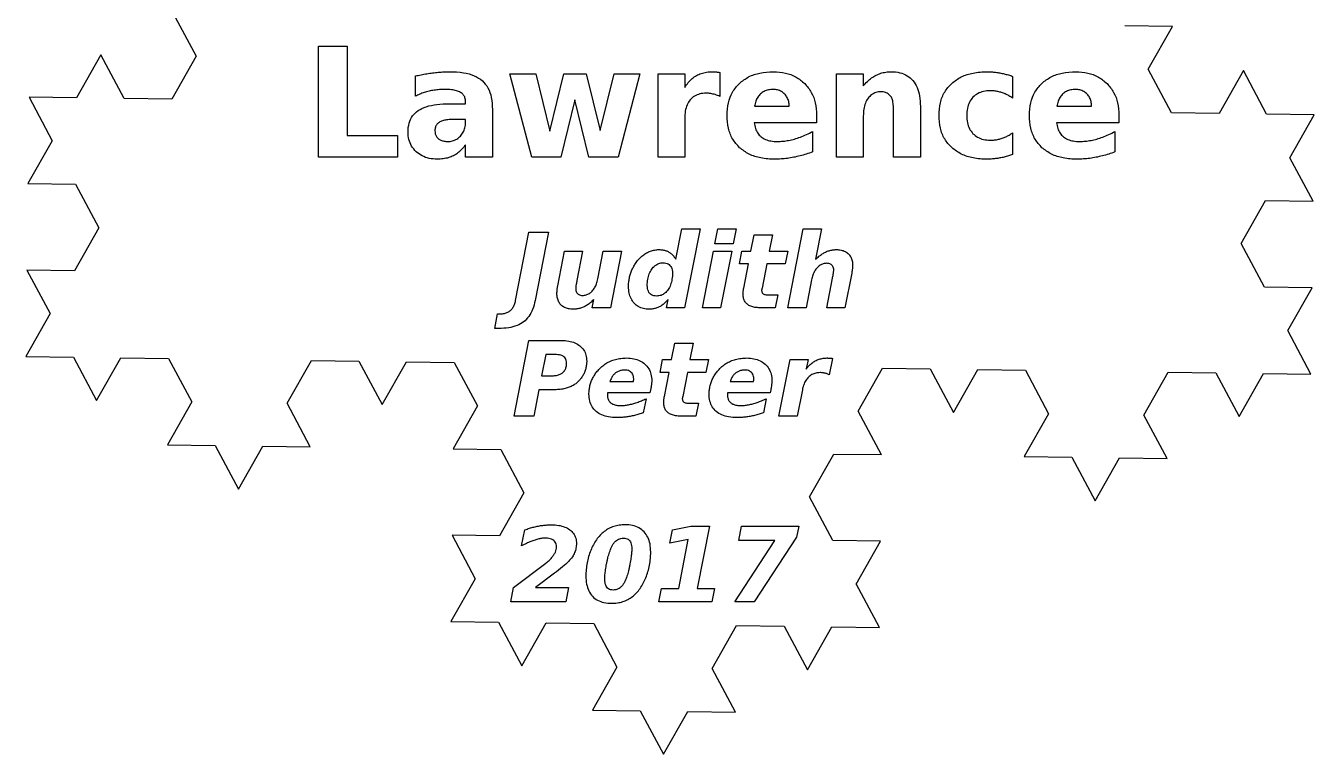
# Model space of a CAD drawing. Extents: x 18.9 to 84.9, y 17.1 to 96.4.
# Drawn here: x 18.9 to 84.6, y 17.1 to 54.2 of the extents above; entities that cross this region are included whole.
import ezdxf

# ---------------------------------------------------------------- set-up
doc = ezdxf.new("R2010")
doc.units = 0
doc.layers.get('0').update_dxf_attribs({"linetype": 'CONTINUOUS'})

msp = doc.modelspace()

# ---------------------------------------------------------------- linework, layer by layer
at = {"color": 7}
for points in [[(26.436049, 54.906875), (27.620897, 52.687319)], [(77.350933, 54.207978), (74.926147, 54.24079)], [(76.110753, 52.020805), (77.350648, 54.207476)], [(22.77199, 52.754109), (21.532152, 50.567538)], [(23.956527, 50.534005), (22.771896, 52.753944)], [(27.620588, 52.686774), (26.381151, 50.50091)], [(54.297733, 51.865604), (54.301522, 50.63775)], [(77.295287, 49.800701), (76.110904, 52.021071)], [(80.960187, 51.954945), (79.720166, 49.76805)], [(82.144722, 49.73484), (80.959911, 51.954458)], [(38.786879, 50.64533), (38.786879, 51.67989)], [(52.50525, 49.504658), (52.50525, 47.549221), (51.14857, 47.549221), (51.14857, 51.793579), (52.50525, 51.793579), (52.50525, 51.096291)], [(61.600302, 49.637294), (61.600302, 47.549221), (60.243622, 47.549221), (60.243622, 51.793579), (61.600302, 51.793579), (61.600302, 51.172084)], [(69.206039, 51.660944), (69.206039, 50.554379)], [(21.53181, 50.566934), (19.107644, 50.600837)], [(19.107929, 50.60134), (20.292398, 48.381115)], [(26.381245, 50.501075), (23.956653, 50.534226)], [(40.541467, 50.266367), (41.341072, 50.266367), (41.341072, 50.372478)], [(42.709118, 49.97078), (42.709118, 47.549221), (41.341072, 47.549221), (41.341072, 48.178297)], [(56.063687, 50.133732), (57.825854, 50.133732)], [(64.510719, 50.133732), (64.510719, 47.549221), (63.146461, 47.549221), (63.146461, 47.969869), (63.146461, 49.527397)], [(71.464646, 50.133732), (73.226811, 50.133732)], [(41.341072, 49.303808), (41.341072, 49.459182), (40.636206, 49.459182)], [(59.220428, 49.682768), (59.220428, 49.29623), (56.048529, 49.29623)], [(74.621385, 49.682768), (74.621385, 49.29623), (71.449486, 49.29623)], [(79.720008, 49.767772), (77.295655, 49.801351)], [(84.569442, 49.701911), (82.144664, 49.734737)], [(83.329262, 47.514738), (84.569166, 49.701424)], [(59.01958, 48.852847), (59.01958, 47.806914)], [(69.206039, 48.784632), (69.206039, 47.674279)], [(74.420537, 48.852847), (74.420537, 47.806914)], [(20.292466, 48.381236), (19.052654, 46.194709)], [(84.513797, 45.294633), (83.329413, 47.515004)], [(19.052285, 46.194059), (21.477154, 46.161397)], [(21.477004, 46.161131), (22.661908, 43.941675)], [(80.849738, 43.141863), (82.089667, 45.328595)], [(82.089917, 45.329036), (84.514166, 45.295283)], [(22.66154, 43.941026), (21.422164, 41.75527), (18.997663, 41.788581)], [(43.892896, 40.239154), (44.569856, 43.722144)], [(44.569856, 43.722144), (45.564629, 43.722144), (44.887666, 40.239154)], [(52.052604, 42.334632), (52.352329, 43.884927), (53.285088, 43.884927), (52.502189, 39.864501), (51.569429, 39.864501), (51.654697, 40.28308)], [(55.509697, 40.869605), (55.747409, 42.096923), (55.292657, 42.096923), (55.419263, 42.758381), (55.879182, 42.758381), (56.03938, 43.580034), (56.969618, 43.580034)], [(56.969618, 43.580034), (56.812003, 42.758381), (57.757682, 42.758381), (57.625909, 42.096923), (56.68023, 42.096923), (56.442517, 40.87219)], [(58.966923, 41.288187), (58.687869, 39.864501), (57.760277, 39.864501), (58.540592, 43.884927), (59.470766, 43.884927), (59.168459, 42.334632)], [(46.040051, 40.991047), (46.378532, 42.758381), (47.306124, 42.758381), (47.014151, 41.252013)], [(48.078684, 41.334695), (48.357737, 42.758381), (49.285329, 42.758381), (48.72464, 39.864501), (47.791881, 39.864501), (47.877145, 40.288247)], [(82.034274, 40.92176), (80.849922, 43.142188)], [(18.997479, 41.788257), (20.182417, 39.568859)], [(61.010713, 41.626666), (60.667067, 39.864501), (59.739474, 39.864501), (60.031445, 41.373451)], [(84.45899, 40.888831), (82.034675, 40.922468)], [(83.219646, 38.703132), (84.459174, 40.889156)], [(56.768016, 40.525959), (57.246023, 40.525959), (57.114247, 39.864501), (56.336517, 39.864501)], [(20.182016, 39.568153), (18.942673, 37.382454), (21.367173, 37.349142)], [(43.029899, 38.805133), (42.828361, 38.805133), (42.975638, 39.557026), (43.130668, 39.557026)], [(45.727408, 35.679518), (45.071117, 35.679518), (44.812736, 34.341096), (43.817966, 34.341096), (44.569856, 38.198743)], [(44.569856, 38.198743), (46.22092, 38.198743)], [(81.979466, 36.515958), (84.404185, 36.483028), (83.219428, 38.702747)], [(45.427686, 37.477856), (45.215813, 36.400401), (45.766167, 36.400401)], [(45.972873, 37.477856), (45.427686, 37.477856)], [(51.468599, 35.346203), (51.706312, 36.573518), (51.251559, 36.573518), (51.378165, 37.234977), (51.838087, 37.234977), (51.998282, 38.056632), (52.92852, 38.056632)], [(52.92852, 38.056632), (52.770908, 37.234977), (53.716587, 37.234977), (53.584811, 36.573518), (52.639132, 36.573518), (52.40142, 35.348788)], [(21.36739, 37.349524), (22.551927, 35.12942), (23.791672, 37.315826)], [(23.791271, 37.315119), (26.216173, 37.282514)], [(26.215988, 37.282189), (27.400926, 35.062792)], [(33.434497, 32.776123), (32.249928, 34.996169), (33.489672, 37.182574)], [(33.489304, 37.181925), (35.914172, 37.149263)], [(35.914022, 37.148997), (37.098926, 34.929541)], [(37.098558, 34.928892), (38.338671, 37.115947)], [(38.338739, 37.116068), (40.763179, 37.082648)], [(40.763457, 37.083138), (41.947935, 34.862931)], [(58.496655, 35.674348), (58.233106, 34.341096), (57.305514, 34.341096), (57.868786, 37.234977), (58.798963, 37.234977), (58.698193, 36.738883)], [(60.026277, 37.284075), (59.863498, 36.446912)], [(61.344058, 34.596644), (62.583679, 36.782833)], [(62.583401, 36.782343), (65.008177, 36.749517)], [(48.696224, 36.103264), (49.892529, 36.103264)], [(54.814713, 36.103264), (56.011019, 36.103264)], [(65.008118, 36.749413), (66.192935, 34.529798)], [(66.192657, 34.529308), (67.432679, 36.716204)], [(67.432837, 36.716483), (69.857176, 36.682893)], [(69.857553, 36.683557), (71.041934, 34.463171)], [(75.890691, 34.396118), (77.130687, 36.582966)], [(77.130871, 36.583291), (79.555185, 36.549654)], [(79.555587, 36.550362), (80.739938, 34.329934)], [(80.740123, 34.330259), (81.979684, 36.516343)], [(50.765861, 35.679518), (50.734854, 35.532237), (48.569613, 35.532237)], [(50.765734, 35.679518), (50.765861, 35.679518)], [(56.88435, 35.679518), (56.853344, 35.532237), (54.688102, 35.532237)], [(56.884223, 35.679518), (56.88435, 35.679518)], [(27.400525, 35.062085), (26.161182, 32.876387), (28.585683, 32.843075)], [(41.947994, 34.863034), (40.708188, 32.676521)], [(50.538361, 35.229932), (50.396251, 34.511628)], [(52.726918, 35.002555), (53.204925, 35.002555), (53.073149, 34.341096), (52.29542, 34.341096)], [(56.656851, 35.229932), (56.514741, 34.511628)], [(62.528595, 32.37654), (61.343932, 34.596423)], [(71.042092, 34.463449), (69.802189, 32.276765)], [(77.076063, 32.177489), (75.890934, 34.396546)], [(28.5859, 32.843457), (29.770437, 30.623353), (31.010181, 32.809759)], [(31.00978, 32.809052), (33.434681, 32.776447)], [(40.707813, 32.675858), (43.132689, 32.643209)], [(43.132531, 32.64293), (44.317444, 30.423486)], [(58.864536, 30.223774), (60.104188, 32.410017)], [(60.103879, 32.409472), (62.528689, 32.376705)], [(69.801912, 32.276275), (72.226686, 32.24345)], [(72.226628, 32.243346), (73.411444, 30.023731)], [(73.411166, 30.023241), (74.651188, 32.210137)], [(74.651346, 32.210416), (77.075687, 32.176825)], [(44.317069, 30.422824), (43.0777, 28.237081), (40.653198, 28.270393)], [(60.049073, 28.003669), (58.864442, 30.223608)], [(40.653006, 28.270055), (41.837956, 26.050675)], [(44.199548, 27.727595), (44.364913, 28.546666)], [(62.473792, 27.970739), (60.049198, 28.003891)], [(61.233611, 25.783564), (62.473698, 27.970574)], [(44.910097, 25.606277), (46.586997, 25.606277), (46.444887, 24.875056), (43.644026, 24.875056), (43.788719, 25.611444), (45.429445, 26.849096)], [(45.873863, 26.329748), (44.910097, 25.606277)], [(41.837545, 26.04995), (40.598202, 23.864252), (43.022699, 23.830942)], [(62.418983, 23.564938), (61.233954, 25.784168)], [(43.022916, 23.831324), (44.207455, 21.611219), (45.447199, 23.797625)], [(45.446798, 23.796918), (47.871707, 23.764326)], [(47.871516, 23.763988), (49.056464, 21.544609)], [(55.090025, 19.257921), (53.905455, 21.477968), (55.145199, 23.664373)], [(55.144831, 23.663724), (57.5697, 23.631062)], [(57.569549, 23.630796), (58.754455, 21.411339)], [(58.754087, 21.41069), (59.994199, 23.597745)], [(59.994268, 23.597866), (62.418705, 23.564448)], [(49.056053, 21.543884), (47.816717, 19.358199), (50.241218, 19.324887)], [(50.241427, 19.325256), (51.425964, 17.105152), (52.665708, 19.291558)], [(52.665307, 19.290851), (55.090209, 19.258246)]]:
    msp.add_lwpolyline(points, dxfattribs=at)
for points in [[(33.852813, 53.207102), (35.31181, 53.207102), (35.31181, 48.651996), (37.873583, 48.651996), (37.873583, 47.549221), (33.852813, 47.549221)], [(43.599677, 51.793579), (44.918458, 51.793579), (45.630904, 48.868005), (46.347139, 51.793579), (47.480233, 51.793579), (48.192677, 48.898321), (48.908914, 51.793579), (50.227696, 51.793579), (49.109762, 47.549221), (47.628027, 47.549221), (46.911792, 50.467218), (46.199346, 47.549221), (44.71761, 47.549221)], [(69.206039, 51.660944)], [(42.709118, 49.97078)], [(64.510719, 50.133732)], [(59.220428, 49.682768)], [(74.621385, 49.682768)], [(54.189424, 43.884927), (55.119601, 43.884927), (54.972323, 43.130451), (54.039564, 43.130451)], [(53.972383, 42.758381), (54.90256, 42.758381), (54.336704, 39.864501), (53.409112, 39.864501)], [(52.052604, 42.334632)], [(61.010731, 41.626666)], [(46.040056, 40.991047)], [(51.078503, 40.461364)], [(51.325727, 25.562354), (52.204226, 25.562354), (52.6874, 28.055742), (51.749473, 27.869706), (51.881249, 28.546666), (52.814008, 28.732702), (53.759687, 28.732702), (53.147322, 25.562354), (54.020654, 25.562354), (53.888878, 24.875056), (51.188784, 24.875056)], [(55.402999, 28.732702), (58.312381, 28.732702), (58.19611, 28.166846), (56.048952, 24.875056), (55.054183, 24.875056), (57.095401, 28.001481), (55.266056, 28.001481)], [(50.775373, 27.414953)], [(48.863345, 25.477086)]]:
    msp.add_lwpolyline(points, close=True, dxfattribs=at)
for points, knots in [([(38.786879, 51.67989), (38.883696, 51.7023), (39.076837, 51.747006), (39.368991, 51.799719), (39.661847, 51.840342), (39.954781, 51.87292), (40.24811, 51.891521), (40.675983, 51.901572), (41.194996, 51.868577), (41.775149, 51.737281), (42.065089, 51.533998), (42.197523, 51.441146)], [0, 0, 0, 0, 0.298095, 0.594678, 0.890215, 1.184975, 1.47865, 1.771781, 2.467956, 3.040409, 3.52174, 3.52174, 3.52174, 3.52174]), ([(52.50525, 51.096291), (52.563534, 51.18255), (52.674914, 51.34739), (52.877282, 51.552979), (53.099739, 51.710479), (53.348031, 51.819681), (53.624095, 51.883118), (53.833761, 51.897476), (53.966377, 51.895293), (54.01568, 51.892859), (54.069608, 51.88771), (54.133061, 51.8843), (54.210095, 51.876141), (54.266726, 51.869332), (54.297733, 51.865604)], [0, 0, 0, 0, 0.311805, 0.595854, 0.860087, 1.124941, 1.404065, 1.705893, 1.75264, 1.80197, 1.853931, 1.915131, 1.992558, 2.086255, 2.086255, 2.086255, 2.086255]), ([(55.290609, 51.30093), (55.4421, 51.421144), (55.753843, 51.668524), (56.35976, 51.857598), (56.999285, 51.916213), (57.626395, 51.857369), (58.188597, 51.660043), (58.475958, 51.414581), (58.617882, 51.29335)], [0, 0, 0, 0, 0.575897, 1.185102, 1.868751, 2.494679, 3.064333, 3.620228, 3.620228, 3.620228, 3.620228]), ([(61.600302, 51.172084), (61.667973, 51.249221), (61.798003, 51.39744), (62.017462, 51.581466), (62.246923, 51.722741), (62.488724, 51.82401), (62.746233, 51.883718), (63.074594, 51.905425), (63.451267, 51.869089), (63.84283, 51.71788), (64.149191, 51.452919), (64.364792, 51.091148), (64.491447, 50.63956), (64.50398, 50.310625), (64.510719, 50.133732)], [0, 0, 0, 0, 0.307498, 0.590861, 0.855457, 1.113117, 1.373869, 1.644498, 2.097818, 2.498468, 2.883385, 3.289603, 3.744912, 4.27464, 4.27464, 4.27464, 4.27464]), ([(66.106143, 51.304719), (66.26315, 51.424322), (66.588504, 51.672164), (67.217082, 51.858293), (67.738454, 51.902664), (68.12304, 51.89147), (68.342051, 51.87146), (68.559196, 51.836542), (68.776107, 51.792694), (68.992672, 51.734804), (69.134594, 51.685675), (69.206039, 51.660944)], [0, 0, 0, 0, 0.587892, 1.218243, 1.931196, 2.152359, 2.371825, 2.590442, 2.811838, 3.035524, 3.262284, 3.262284, 3.262284, 3.262284]), ([(70.691566, 51.30093), (70.843056, 51.421144), (71.154799, 51.668524), (71.760717, 51.857598), (72.400242, 51.916213), (73.027351, 51.857369), (73.589554, 51.660043), (73.876914, 51.414581), (74.018839, 51.29335)], [0, 0, 0, 0, 0.575897, 1.185102, 1.868751, 2.494679, 3.064333, 3.620228, 3.620228, 3.620228, 3.620228]), ([(42.197523, 51.441146), (42.301246, 51.325459), (42.521563, 51.07973), (42.682606, 50.555672), (42.699778, 50.176853), (42.709118, 49.97078)], [0, 0, 0, 0, 0.461663, 0.980605, 1.599663, 1.599663, 1.599663, 1.599663]), ([(55.301978, 48.022923), (55.173693, 48.164135), (54.91252, 48.451628), (54.705476, 49.03355), (54.644273, 49.66434), (54.705099, 50.29357), (54.908881, 50.869916), (55.164682, 51.158745), (55.290609, 51.30093)], [0, 0, 0, 0, 0.567506, 1.155377, 1.811853, 2.458565, 3.041538, 3.60679, 3.60679, 3.60679, 3.60679]), ([(58.617882, 51.29335), (58.7388, 51.150421), (58.983874, 50.860735), (59.186367, 50.29469), (59.20872, 49.893117), (59.220428, 49.682768)], [0, 0, 0, 0, 0.55825, 1.131452, 1.761986, 1.761986, 1.761986, 1.761986]), ([(66.106143, 48.026712), (65.975699, 48.168184), (65.711249, 48.45499), (65.499174, 49.035764), (65.43654, 49.667473), (65.499081, 50.298776), (65.711095, 50.87854), (65.975686, 51.163982), (66.106143, 51.304719)], [0, 0, 0, 0, 0.572447, 1.160521, 1.813367, 2.465796, 3.052696, 3.623506, 3.623506, 3.623506, 3.623506]), ([(70.702935, 48.022923), (70.57465, 48.164135), (70.313477, 48.451628), (70.106432, 49.03355), (70.04523, 49.66434), (70.106056, 50.29357), (70.309837, 50.869916), (70.565639, 51.158745), (70.691566, 51.30093)], [0, 0, 0, 0, 0.567506, 1.155377, 1.811853, 2.458565, 3.041538, 3.60679, 3.60679, 3.60679, 3.60679]), ([(74.018839, 51.29335), (74.139756, 51.150421), (74.384831, 50.860735), (74.587324, 50.29469), (74.609676, 49.893117), (74.621385, 49.682768)], [0, 0, 0, 0, 0.55825, 1.131452, 1.761986, 1.761986, 1.761986, 1.761986]), ([(41.341072, 50.372478), (41.336555, 50.438731), (41.327966, 50.564737), (41.23616, 50.734218), (41.082201, 50.857128), (40.871883, 50.939203), (40.603393, 50.985784), (40.309649, 50.997704), (40.015145, 50.9879), (39.743986, 50.959234), (39.485884, 50.91103), (39.240602, 50.842815), (39.006539, 50.756655), (38.859779, 50.682276), (38.786879, 50.64533)], [0, 0, 0, 0, 0.197401, 0.37544, 0.55928, 0.77707, 1.045871, 1.373473, 1.657438, 1.92932, 2.190696, 2.44415, 2.692383, 2.937393, 2.937393, 2.937393, 2.937393]), ([(54.301522, 50.63775), (54.262189, 50.655196), (54.184622, 50.6896), (54.065435, 50.730136), (53.946651, 50.759483), (53.829164, 50.783876), (53.711237, 50.797596), (53.524355, 50.804819), (53.278048, 50.780327), (52.994893, 50.665696), (52.770794, 50.46998), (52.612518, 50.203502), (52.519459, 49.873456), (52.510212, 49.633459), (52.50525, 49.504658)], [0, 0, 0, 0, 0.129045, 0.254478, 0.377029, 0.495941, 0.614237, 0.732648, 1.056937, 1.348542, 1.634495, 1.933104, 2.266084, 2.651779, 2.651779, 2.651779, 2.651779]), ([(57.825854, 50.133732), (57.82159, 50.214678), (57.813442, 50.36936), (57.734856, 50.585135), (57.605698, 50.760477), (57.439556, 50.897274), (57.234687, 50.978994), (57.004649, 51.001637), (56.770032, 50.97971), (56.548698, 50.904996), (56.363547, 50.777059), (56.21615, 50.603441), (56.111565, 50.383956), (56.080224, 50.22016), (56.063687, 50.133732)], [0, 0, 0, 0, 0.242172, 0.462767, 0.677364, 0.888782, 1.100133, 1.328634, 1.576207, 1.802323, 2.021548, 2.242871, 2.478468, 2.741656, 2.741656, 2.741656, 2.741656]), ([(63.146461, 49.527397), (63.14599, 49.636878), (63.145157, 49.830624), (63.137796, 50.083474), (63.123377, 50.269174), (63.104069, 50.405138), (63.077834, 50.509007), (63.036791, 50.598245), (62.979733, 50.675415), (62.906809, 50.745143), (62.820711, 50.799539), (62.725705, 50.842439), (62.620316, 50.867651), (62.458911, 50.878191), (62.248653, 50.851428), (62.013112, 50.736188), (61.828252, 50.544159), (61.69305, 50.291743), (61.612816, 49.981522), (61.604663, 49.757244), (61.600302, 49.637294)], [0, 0, 0, 0, 0.328445, 0.58124, 0.758701, 0.886913, 0.992939, 1.078843, 1.179827, 1.279011, 1.379805, 1.483865, 1.590483, 1.702802, 1.96809, 2.216093, 2.474235, 2.754265, 3.066807, 3.426148, 3.426148, 3.426148, 3.426148]), ([(69.206039, 50.554379), (69.145136, 50.594041), (69.026126, 50.671541), (68.839272, 50.765146), (68.651974, 50.837371), (68.462527, 50.888858), (68.269351, 50.919184), (68.021141, 50.931682), (67.731076, 50.905695), (67.422231, 50.793768), (67.174484, 50.602771), (66.994236, 50.343441), (66.890377, 50.022986), (66.861422, 49.667195), (66.891425, 49.312593), (66.99113, 48.986923), (67.122591, 48.819933), (67.18618, 48.739158)], [0, 0, 0, 0, 0.217898, 0.425789, 0.625586, 0.819247, 1.013632, 1.21095, 1.56407, 1.87987, 2.183068, 2.487487, 2.813052, 3.181883, 3.551131, 3.877892, 4.184039, 4.184039, 4.184039, 4.184039]), ([(73.226811, 50.133732), (73.222547, 50.214678), (73.214398, 50.36936), (73.135813, 50.585135), (73.006657, 50.760478), (72.840513, 50.897274), (72.635644, 50.978994), (72.405606, 51.001637), (72.170989, 50.97971), (71.949655, 50.904996), (71.764503, 50.777059), (71.617107, 50.603441), (71.512523, 50.383956), (71.481183, 50.22016), (71.464646, 50.133732)], [0, 0, 0, 0, 0.242172, 0.462766, 0.677363, 0.888782, 1.100134, 1.328635, 1.576208, 1.802324, 2.021549, 2.242872, 2.478468, 2.741656, 2.741656, 2.741656, 2.741656]), ([(38.824773, 47.822072), (38.74276, 47.912193), (38.579339, 48.091768), (38.442278, 48.444096), (38.400547, 48.845632), (38.445353, 49.263876), (38.620075, 49.654358), (38.929216, 49.949389), (39.362091, 50.138803), (39.911273, 50.249825), (40.318231, 50.260507), (40.541467, 50.266367)], [0, 0, 0, 0, 0.362994, 0.723305, 1.110002, 1.567041, 1.969973, 2.366598, 2.818633, 3.369163, 4.038099, 4.038099, 4.038099, 4.038099]), ([(40.636206, 49.459182), (40.549335, 49.456707), (40.389437, 49.452151), (40.171514, 49.405541), (39.997269, 49.327534), (39.870621, 49.211099), (39.796386, 49.060124), (39.777464, 48.894919), (39.79407, 48.734047), (39.852507, 48.592252), (39.950711, 48.477109), (40.086796, 48.397018), (40.252084, 48.349869), (40.452967, 48.334727), (40.676526, 48.35931), (40.900049, 48.454279), (41.088553, 48.608295), (41.234081, 48.807975), (41.326204, 49.046444), (41.336013, 49.21624), (41.341072, 49.303808)], [0, 0, 0, 0, 0.260291, 0.479102, 0.664423, 0.826464, 0.984641, 1.158047, 1.318752, 1.465382, 1.61112, 1.764577, 1.932031, 2.122604, 2.366191, 2.599402, 2.840742, 3.087598, 3.333468, 3.595304, 3.595304, 3.595304, 3.595304]), ([(56.048529, 49.29623), (56.063616, 49.197654), (56.092121, 49.011409), (56.210583, 48.762234), (56.387171, 48.567955), (56.620547, 48.432847), (56.904222, 48.355106), (57.206058, 48.335293), (57.5098, 48.35093), (57.802751, 48.393137), (58.101161, 48.463001), (58.404027, 48.564682), (58.713447, 48.693227), (58.915903, 48.798789), (59.01958, 48.852847)], [0, 0, 0, 0, 0.297948, 0.562925, 0.814472, 1.074077, 1.360724, 1.689386, 1.977311, 2.272073, 2.576129, 2.89543, 3.229499, 3.580128, 3.580128, 3.580128, 3.580128]), ([(71.449486, 49.29623), (71.464573, 49.197654), (71.493078, 49.011409), (71.61154, 48.762234), (71.788128, 48.567954), (72.021505, 48.432848), (72.305179, 48.355106), (72.607015, 48.335293), (72.910757, 48.35093), (73.203708, 48.393137), (73.502118, 48.463001), (73.804985, 48.564682), (74.114404, 48.693226), (74.31686, 48.798789), (74.420537, 48.852847)], [0, 0, 0, 0, 0.297948, 0.562925, 0.814472, 1.074078, 1.360725, 1.689386, 1.977311, 2.272073, 2.576129, 2.895431, 3.2295, 3.580128, 3.580128, 3.580128, 3.580128]), ([(67.18618, 48.739158), (67.262808, 48.672669), (67.419476, 48.53673), (67.732279, 48.43016), (68.024797, 48.403341), (68.279948, 48.416266), (68.48203, 48.447641), (68.676789, 48.500877), (68.863651, 48.574067), (69.042349, 48.667255), (69.151315, 48.745391), (69.206039, 48.784632)], [0, 0, 0, 0, 0.301916, 0.617274, 0.97035, 1.179043, 1.382359, 1.582668, 1.783466, 1.983499, 2.18531, 2.18531, 2.18531, 2.18531]), ([(41.341072, 48.178297), (41.280281, 48.098046), (41.163432, 47.943794), (40.955724, 47.753246), (40.731273, 47.605255), (40.478883, 47.507401), (40.19852, 47.450597), (39.862389, 47.43057), (39.494151, 47.46418), (39.119273, 47.588997), (38.922097, 47.745047), (38.824773, 47.822072)], [0, 0, 0, 0, 0.301512, 0.579545, 0.841168, 1.103496, 1.386174, 1.696265, 2.110678, 2.490249, 2.86021, 2.86021, 2.86021, 2.86021]), ([(59.01958, 47.806914), (58.913054, 47.768574), (58.701907, 47.692578), (58.380227, 47.602051), (58.058668, 47.531614), (57.737563, 47.477882), (57.416, 47.446505), (56.963374, 47.431013), (56.409092, 47.475936), (55.781728, 47.659237), (55.457795, 47.904802), (55.301978, 48.022923)], [0, 0, 0, 0, 0.339564, 0.673059, 1.001617, 1.326759, 1.649162, 1.970188, 2.684321, 3.312686, 3.895085, 3.895085, 3.895085, 3.895085]), ([(69.206039, 47.674279), (69.135166, 47.649518), (68.993885, 47.600159), (68.777267, 47.542335), (68.559186, 47.498684), (68.340909, 47.463884), (68.121917, 47.443786), (67.737904, 47.432541), (67.217258, 47.476727), (66.588925, 47.661386), (66.263212, 47.907856), (66.106143, 48.026712)], [0, 0, 0, 0, 0.225162, 0.448849, 0.671895, 0.892177, 1.111643, 1.331122, 2.044036, 2.673993, 3.260711, 3.260711, 3.260711, 3.260711]), ([(74.420537, 47.806914), (74.314011, 47.768574), (74.102864, 47.692578), (73.781183, 47.602051), (73.459625, 47.531614), (73.13852, 47.477882), (72.816957, 47.446505), (72.36433, 47.431013), (71.810048, 47.475936), (71.182685, 47.659237), (70.858752, 47.904802), (70.702935, 48.022923)], [0, 0, 0, 0, 0.339564, 0.673059, 1.001617, 1.326759, 1.649162, 1.970188, 2.684321, 3.312686, 3.895085, 3.895085, 3.895085, 3.895085]), ([(51.654697, 40.28308), (51.608122, 40.230426), (51.518706, 40.129341), (51.369099, 40.003425), (51.214882, 39.904817), (51.051371, 39.837854), (50.879484, 39.797731), (50.659699, 39.783023), (50.404382, 39.808896), (50.134748, 39.914049), (49.917056, 40.092336), (49.755967, 40.330426), (49.661562, 40.622566), (49.638789, 40.907104), (49.65167, 41.164478), (49.6846, 41.381765), (49.738647, 41.593893), (49.815471, 41.797139), (49.911261, 41.989577), (50.034818, 42.181601), (50.185004, 42.365926), (50.362589, 42.532914), (50.554033, 42.664698), (50.758405, 42.75908), (50.973505, 42.81613), (51.183674, 42.833124), (51.378254, 42.820277), (51.549336, 42.78063), (51.701206, 42.711174), (51.836651, 42.614718), (51.956772, 42.488296), (52.019815, 42.387208), (52.052604, 42.334632)], [0, 0, 0, 0, 0.210649, 0.404406, 0.584592, 0.757599, 0.931834, 1.111752, 1.416586, 1.694072, 1.967356, 2.247729, 2.544874, 2.877965, 3.098434, 3.317077, 3.536137, 3.753909, 3.967681, 4.179834, 4.437703, 4.679023, 4.908753, 5.131885, 5.35103, 5.572877, 5.761404, 5.934162, 6.09668, 6.25911, 6.430296, 6.615823, 6.615823, 6.615823, 6.615823]), ([(59.168459, 42.334632), (59.224325, 42.386807), (59.331772, 42.487153), (59.504376, 42.611987), (59.677888, 42.709498), (59.855198, 42.778276), (60.037216, 42.819414), (60.24328, 42.833571), (60.460871, 42.81571), (60.675034, 42.746916), (60.846848, 42.627158), (60.971813, 42.462341), (61.044199, 42.257282), (61.059173, 42.089149), (61.056174, 41.971214), (61.051881, 41.909992), (61.044078, 41.844935), (61.036302, 41.775594), (61.024942, 41.702363), (61.015559, 41.652383), (61.010731, 41.626666)], [0, 0, 0, 0, 0.229144, 0.440703, 0.637319, 0.824724, 1.009226, 1.194891, 1.442596, 1.65994, 1.861856, 2.060987, 2.270261, 2.505765, 2.562915, 2.624216, 2.68978, 2.759468, 2.833528, 2.912026, 2.912026, 2.912026, 2.912026]), ([(51.078503, 40.461364), (51.154298, 40.467936), (51.304555, 40.480965), (51.508962, 40.602879), (51.670841, 40.791259), (51.795383, 41.034461), (51.867388, 41.327257), (51.888319, 41.586292), (51.874931, 41.791022), (51.832635, 41.920869), (51.760628, 42.02516), (51.663508, 42.103204), (51.541562, 42.148241), (51.378722, 42.163333), (51.182258, 42.133648), (50.978588, 42.016455), (50.815361, 41.830128), (50.689035, 41.593023), (50.615182, 41.309546), (50.594868, 41.053459), (50.607174, 40.845917), (50.647062, 40.707181), (50.715238, 40.594562), (50.81523, 40.515665), (50.939704, 40.46842), (51.030401, 40.463809), (51.078503, 40.461364)], [0, 0, 0, 0, 0.225747, 0.447523, 0.692115, 0.963689, 1.259287, 1.590959, 1.740049, 1.871871, 1.995231, 2.115169, 2.239768, 2.379235, 2.602669, 2.824022, 3.06909, 3.336509, 3.623179, 3.941419, 4.103899, 4.244224, 4.370548, 4.492053, 4.619373, 4.763151, 4.763151, 4.763151, 4.763151]), ([(60.031445, 41.373451), (60.037848, 41.404439), (60.049925, 41.462888), (60.065642, 41.54555), (60.077419, 41.618701), (60.088037, 41.682072), (60.094308, 41.7364), (60.097642, 41.803541), (60.090415, 41.883119), (60.059618, 41.972214), (60.006129, 42.042941), (59.934464, 42.09535), (59.844528, 42.12522), (59.717926, 42.135275), (59.56085, 42.114721), (59.389527, 42.035959), (59.241987, 41.907213), (59.119504, 41.736318), (59.023758, 41.526393), (58.98656, 41.370489), (58.966923, 41.288187)], [0, 0, 0, 0, 0.094928, 0.179051, 0.252396, 0.317203, 0.371798, 0.416343, 0.518782, 0.60951, 0.695407, 0.780682, 0.871932, 0.975771, 1.159778, 1.340543, 1.533204, 1.740499, 1.967099, 2.220481, 2.220481, 2.220481, 2.220481]), ([(47.877145, 40.288247), (47.824663, 40.235897), (47.723064, 40.134555), (47.55525, 40.008843), (47.382567, 39.910304), (47.203373, 39.840357), (47.017817, 39.798442), (46.809988, 39.784109), (46.592337, 39.802026), (46.38, 39.871083), (46.208945, 39.99075), (46.084003, 40.155809), (46.011564, 40.361807), (45.997066, 40.532105), (45.999531, 40.652792), (46.003007, 40.716568), (46.008781, 40.782533), (46.016865, 40.850503), (46.027134, 40.920309), (46.035707, 40.967241), (46.040056, 40.991047)], [0, 0, 0, 0, 0.222159, 0.43007, 0.626886, 0.81695, 1.005002, 1.195269, 1.440116, 1.655831, 1.857277, 2.056637, 2.266719, 2.503652, 2.5651, 2.628927, 2.695207, 2.763722, 2.834247, 2.90684, 2.90684, 2.90684, 2.90684]), ([(47.014151, 41.252013), (47.007726, 41.220933), (46.995567, 41.162116), (46.980026, 41.078563), (46.967827, 41.00478), (46.959065, 40.940748), (46.953633, 40.886448), (46.95072, 40.819821), (46.957577, 40.741092), (46.987633, 40.653147), (47.039508, 40.582091), (47.111218, 40.530177), (47.201053, 40.500221), (47.327682, 40.490228), (47.484586, 40.510534), (47.655847, 40.588264), (47.803989, 40.715983), (47.927303, 40.886243), (48.023151, 41.096364), (48.059504, 41.252381), (48.078684, 41.334695)], [0, 0, 0, 0, 0.095209, 0.180179, 0.254941, 0.319539, 0.374044, 0.418577, 0.51956, 0.609187, 0.693997, 0.77927, 0.87052, 0.974361, 1.158328, 1.338737, 1.53047, 1.738446, 1.965047, 2.218127, 2.218127, 2.218127, 2.218127]), ([(56.336517, 39.864501), (56.250482, 39.867587), (56.090777, 39.873316), (55.871672, 39.931142), (55.695675, 40.02939), (55.56687, 40.169555), (55.491782, 40.347842), (55.477251, 40.494906), (55.479325, 40.596796), (55.481923, 40.648504), (55.486229, 40.702211), (55.492244, 40.757356), (55.499931, 40.813375), (55.506426, 40.850771), (55.509697, 40.869605)], [0, 0, 0, 0, 0.257687, 0.478336, 0.673087, 0.85458, 1.03858, 1.2433, 1.292688, 1.344429, 1.398574, 1.454309, 1.510826, 1.56817, 1.56817, 1.56817, 1.56817]), ([(56.442517, 40.87219), (56.440359, 40.863492), (56.436288, 40.847085), (56.431321, 40.823801), (56.426519, 40.803187), (56.425577, 40.78396), (56.424553, 40.765882), (56.42392, 40.729925), (56.428637, 40.678799), (56.454953, 40.617904), (56.502727, 40.571833), (56.572671, 40.544577), (56.662821, 40.528298), (56.7305, 40.526793), (56.768016, 40.525959)], [0, 0, 0, 0, 0.026879, 0.050701, 0.071476, 0.090194, 0.108303, 0.125818, 0.198106, 0.260547, 0.320641, 0.391854, 0.482222, 0.594622, 0.594622, 0.594622, 0.594622]), ([(44.887666, 40.239154), (44.850327, 40.084654), (44.780488, 39.795671), (44.581234, 39.417846), (44.308663, 39.128531), (43.953123, 38.933979), (43.518038, 38.822304), (43.200873, 38.811147), (43.029899, 38.805133)], [0, 0, 0, 0, 0.47547, 0.889341, 1.265998, 1.650902, 2.088803, 2.600942, 2.600942, 2.600942, 2.600942]), ([(43.130668, 39.557026), (43.195391, 39.560351), (43.31957, 39.566731), (43.493434, 39.627628), (43.640456, 39.727397), (43.757933, 39.865722), (43.845629, 40.039403), (43.876555, 40.170097), (43.892896, 40.239154)], [0, 0, 0, 0, 0.193625, 0.371492, 0.544845, 0.720721, 0.910232, 1.122552, 1.122552, 1.122552, 1.122552]), ([(46.22092, 38.198743), (46.346642, 38.193712), (46.582388, 38.184278), (46.90862, 38.091099), (47.173116, 37.93436), (47.373309, 37.720691), (47.491706, 37.449711), (47.519583, 37.185694), (47.504583, 36.951821), (47.466471, 36.758002), (47.403529, 36.572535), (47.316571, 36.398376), (47.206959, 36.23847), (47.073067, 36.090619), (46.913405, 35.960112), (46.728475, 35.852417), (46.521527, 35.770134), (46.286074, 35.717139), (46.018575, 35.684744), (45.828284, 35.681328), (45.727408, 35.679518)], [0, 0, 0, 0, 0.376507, 0.705996, 1.006089, 1.288739, 1.569801, 1.877072, 2.075855, 2.271622, 2.467815, 2.661686, 2.853756, 3.047646, 3.258208, 3.469737, 3.687249, 3.923589, 4.191728, 4.494232, 4.494232, 4.494232, 4.494232]), ([(45.766167, 36.400401), (45.838541, 36.403324), (45.973522, 36.408774), (46.159039, 36.46394), (46.308118, 36.557518), (46.41653, 36.69048), (46.478351, 36.858738), (46.49479, 37.024544), (46.481843, 37.17178), (46.435986, 37.284498), (46.357638, 37.372546), (46.252016, 37.435565), (46.120279, 37.472236), (46.024416, 37.475891), (45.972873, 37.477856)], [0, 0, 0, 0, 0.216673, 0.404106, 0.573567, 0.737225, 0.909006, 1.103607, 1.233088, 1.348896, 1.462002, 1.580418, 1.713158, 1.867532, 1.867532, 1.867532, 1.867532]), ([(50.396251, 34.511628), (50.321419, 34.485553), (50.173239, 34.43392), (49.947875, 34.373018), (49.723113, 34.326556), (49.498158, 34.291177), (49.271145, 34.270843), (48.979407, 34.261432), (48.641049, 34.284201), (48.280884, 34.386139), (47.989449, 34.561928), (47.775867, 34.808611), (47.651077, 35.11846), (47.621947, 35.417398), (47.63747, 35.680653), (47.676569, 35.895838), (47.741326, 36.105874), (47.832434, 36.307756), (47.947747, 36.499486), (48.094598, 36.688041), (48.272067, 36.868651), (48.4866, 37.027134), (48.723838, 37.151706), (48.982372, 37.240556), (49.259862, 37.293653), (49.572841, 37.312248), (49.902488, 37.285882), (50.2241, 37.181979), (50.48656, 37.004541), (50.685412, 36.767327), (50.803467, 36.473185), (50.827824, 36.236668), (50.823941, 36.078408), (50.818789, 36.005108), (50.809672, 35.929296), (50.799382, 35.849792), (50.784578, 35.766204), (50.772153, 35.709047), (50.765734, 35.679518)], [0, 0, 0, 0, 0.237679, 0.470641, 0.69969, 0.925973, 1.153429, 1.382918, 1.801505, 2.165556, 2.495469, 2.808171, 3.127107, 3.481434, 3.700006, 3.91709, 4.135848, 4.357766, 4.579917, 4.805425, 5.073393, 5.336948, 5.60226, 5.874183, 6.15407, 6.447156, 6.812842, 7.139947, 7.449379, 7.751166, 8.054735, 8.385982, 8.456341, 8.529732, 8.606297, 8.685389, 8.770206, 8.860858, 8.860858, 8.860858, 8.860858]), ([(56.514741, 34.511628), (56.439908, 34.485553), (56.291728, 34.43392), (56.066365, 34.373018), (55.841602, 34.326556), (55.616647, 34.291177), (55.389635, 34.270843), (55.097896, 34.261432), (54.759538, 34.284201), (54.399374, 34.386139), (54.107939, 34.561928), (53.894357, 34.808611), (53.769567, 35.11846), (53.740436, 35.417398), (53.755959, 35.680653), (53.795059, 35.895838), (53.859816, 36.105874), (53.950923, 36.307756), (54.066237, 36.499486), (54.213088, 36.688041), (54.390556, 36.868651), (54.60509, 37.027134), (54.842328, 37.151706), (55.100861, 37.240556), (55.378352, 37.293653), (55.691331, 37.312248), (56.020978, 37.285882), (56.342589, 37.181979), (56.60505, 37.004541), (56.803901, 36.767327), (56.921956, 36.473185), (56.946313, 36.236668), (56.94243, 36.078408), (56.937279, 36.005108), (56.928161, 35.929296), (56.917872, 35.849792), (56.903068, 35.766204), (56.890643, 35.709047), (56.884223, 35.679518)], [0, 0, 0, 0, 0.237679, 0.470641, 0.69969, 0.925973, 1.153429, 1.382918, 1.801505, 2.165556, 2.495469, 2.808171, 3.127107, 3.481434, 3.700006, 3.91709, 4.135848, 4.357766, 4.579917, 4.805425, 5.073393, 5.336948, 5.60226, 5.874183, 6.15407, 6.447156, 6.812842, 7.139947, 7.449379, 7.751166, 8.054735, 8.385982, 8.456341, 8.529732, 8.606297, 8.685389, 8.770206, 8.860858, 8.860858, 8.860858, 8.860858]), ([(58.698193, 36.738883), (58.740441, 36.796567), (58.823476, 36.909943), (58.9792, 37.050898), (59.1536, 37.162882), (59.345281, 37.245251), (59.552326, 37.294415), (59.706647, 37.305837), (59.803033, 37.304328), (59.840081, 37.302546), (59.880374, 37.299606), (59.924678, 37.295486), (59.973774, 37.290316), (60.008196, 37.286225), (60.026277, 37.284075)], [0, 0, 0, 0, 0.214055, 0.420713, 0.625777, 0.833486, 1.043429, 1.261372, 1.295541, 1.332615, 1.372623, 1.416732, 1.466096, 1.520722, 1.520722, 1.520722, 1.520722]), ([(49.892529, 36.103264), (49.89413, 36.110714), (49.897317, 36.125548), (49.900856, 36.147968), (49.902683, 36.170963), (49.906006, 36.194012), (49.907626, 36.217311), (49.909015, 36.275645), (49.900303, 36.365688), (49.858598, 36.479757), (49.787685, 36.572497), (49.69287, 36.641639), (49.5763, 36.682495), (49.434521, 36.694297), (49.278523, 36.67976), (49.119979, 36.629476), (48.980915, 36.544255), (48.862611, 36.426539), (48.764494, 36.277736), (48.719731, 36.16334), (48.696224, 36.103264)], [0, 0, 0, 0, 0.022859, 0.045516, 0.068026, 0.092027, 0.115346, 0.138034, 0.267102, 0.384035, 0.497726, 0.61217, 0.731228, 0.863406, 1.036178, 1.198236, 1.35801, 1.520622, 1.69524, 1.888363, 1.888363, 1.888363, 1.888363]), ([(56.011019, 36.103264), (56.012619, 36.110714), (56.015806, 36.125548), (56.019346, 36.147968), (56.021173, 36.170963), (56.024496, 36.194012), (56.026115, 36.217311), (56.027505, 36.275645), (56.018792, 36.365688), (55.977088, 36.479757), (55.906175, 36.572497), (55.811359, 36.641639), (55.694789, 36.682495), (55.553011, 36.694297), (55.397012, 36.67976), (55.238468, 36.629476), (55.099405, 36.544255), (54.981101, 36.426539), (54.882983, 36.277736), (54.838221, 36.16334), (54.814713, 36.103264)], [0, 0, 0, 0, 0.022859, 0.045516, 0.068026, 0.092027, 0.115346, 0.138034, 0.267102, 0.384035, 0.497726, 0.61217, 0.731228, 0.863406, 1.036178, 1.198236, 1.35801, 1.520622, 1.69524, 1.888363, 1.888363, 1.888363, 1.888363]), ([(59.863498, 36.446912), (59.841698, 36.458463), (59.797551, 36.481854), (59.726369, 36.509048), (59.651013, 36.530948), (59.571284, 36.546681), (59.487444, 36.556013), (59.355527, 36.560785), (59.180509, 36.543267), (58.976744, 36.465378), (58.802424, 36.335067), (58.662685, 36.155284), (58.556169, 35.931139), (58.517259, 35.763249), (58.496655, 35.674348)], [0, 0, 0, 0, 0.073953, 0.149765, 0.228084, 0.309161, 0.393241, 0.48086, 0.705071, 0.91556, 1.127321, 1.349619, 1.592309, 1.865458, 1.865458, 1.865458, 1.865458]), ([(48.569613, 35.532237), (48.569541, 35.528217), (48.569378, 35.519021), (48.568398, 35.503516), (48.567045, 35.486201), (48.5655, 35.469189), (48.564561, 35.454543), (48.563153, 35.388084), (48.574301, 35.275426), (48.6301, 35.127432), (48.729357, 35.011551), (48.869176, 34.933568), (49.043883, 34.888865), (49.238286, 34.877327), (49.442564, 34.888113), (49.648329, 34.917802), (49.861239, 34.967537), (50.081524, 35.036035), (50.309497, 35.122983), (50.460698, 35.19364), (50.538361, 35.229932)], [0, 0, 0, 0, 0.012062, 0.02759, 0.046594, 0.064168, 0.078836, 0.090609, 0.263587, 0.414726, 0.55806, 0.711438, 0.887368, 1.09494, 1.293274, 1.500338, 1.71776, 1.948506, 2.191955, 2.449061, 2.449061, 2.449061, 2.449061]), ([(54.688102, 35.532237), (54.688031, 35.528217), (54.687867, 35.519021), (54.686888, 35.503516), (54.685535, 35.486201), (54.68399, 35.469189), (54.68305, 35.454543), (54.681643, 35.388084), (54.692791, 35.275426), (54.74859, 35.127432), (54.847847, 35.011551), (54.987665, 34.933568), (55.162373, 34.888865), (55.356776, 34.877327), (55.561054, 34.888113), (55.766819, 34.917802), (55.979729, 34.967537), (56.200013, 35.036035), (56.427987, 35.122983), (56.579188, 35.19364), (56.656851, 35.229932)], [0, 0, 0, 0, 0.012062, 0.02759, 0.046594, 0.064168, 0.078836, 0.090609, 0.263587, 0.414726, 0.55806, 0.711438, 0.887368, 1.09494, 1.293274, 1.500338, 1.71776, 1.948506, 2.191955, 2.449061, 2.449061, 2.449061, 2.449061]), ([(52.29542, 34.341096), (52.209384, 34.344182), (52.04968, 34.349911), (51.830575, 34.407737), (51.654577, 34.505986), (51.525773, 34.646151), (51.450684, 34.82444), (51.436153, 34.971503), (51.438228, 35.073393), (51.440825, 35.125099), (51.445131, 35.178807), (51.451147, 35.233952), (51.458833, 35.289972), (51.465328, 35.327369), (51.468599, 35.346203)], [0, 0, 0, 0, 0.257687, 0.478336, 0.673087, 0.854581, 1.038582, 1.243302, 1.292688, 1.344429, 1.398573, 1.454309, 1.510826, 1.568172, 1.568172, 1.568172, 1.568172]), ([(52.40142, 35.348788), (52.399262, 35.34009), (52.395191, 35.323683), (52.390223, 35.300398), (52.385421, 35.279783), (52.384479, 35.260556), (52.383455, 35.242479), (52.382822, 35.206523), (52.38754, 35.155396), (52.413856, 35.094501), (52.461629, 35.048428), (52.531575, 35.021173), (52.621724, 35.004893), (52.689402, 35.003389), (52.726918, 35.002555)], [0, 0, 0, 0, 0.026879, 0.050702, 0.071478, 0.090196, 0.108304, 0.125818, 0.198106, 0.260548, 0.320643, 0.391857, 0.482225, 0.594624, 0.594624, 0.594624, 0.594624]), ([(44.364913, 28.546666), (44.442232, 28.573787), (44.594626, 28.627244), (44.825115, 28.69081), (45.05292, 28.73943), (45.278091, 28.776059), (45.501643, 28.797481), (45.772098, 28.806906), (46.075505, 28.787399), (46.393341, 28.704356), (46.652634, 28.561767), (46.849922, 28.368996), (46.968722, 28.124587), (46.99915, 27.863857), (46.975371, 27.610612), (46.905205, 27.376879), (46.781071, 27.144925), (46.569092, 26.90453), (46.261713, 26.627674), (46.013305, 26.43686), (45.873863, 26.329748)], [0, 0, 0, 0, 0.24576, 0.484389, 0.716664, 0.944302, 1.168408, 1.389871, 1.75587, 2.076609, 2.367226, 2.634178, 2.891099, 3.165847, 3.410953, 3.650189, 3.893205, 4.194034, 4.606079, 5.133359, 5.133359, 5.133359, 5.133359]), ([(50.775373, 27.414953), (50.772374, 27.301577), (50.766407, 27.075937), (50.717177, 26.741077), (50.639044, 26.416045), (50.532917, 26.10697), (50.400163, 25.820758), (50.241519, 25.560439), (50.058125, 25.329084), (49.845436, 25.135835), (49.609043, 24.984075), (49.349813, 24.877241), (49.071298, 24.813179), (48.748495, 24.791449), (48.403445, 24.821321), (48.064774, 24.940963), (47.794491, 25.148184), (47.602791, 25.435923), (47.492484, 25.79356), (47.465895, 26.166132), (47.483694, 26.528007), (47.530199, 26.860229), (47.607079, 27.184603), (47.712634, 27.493298), (47.844404, 27.778716), (48.002775, 28.038759), (48.18782, 28.2692), (48.400974, 28.463526), (48.6372, 28.61567), (48.895611, 28.724656), (49.175256, 28.789271), (49.498318, 28.81124), (49.842819, 28.780993), (50.180096, 28.660365), (50.448258, 28.450874), (50.64292, 28.166294), (50.757844, 27.810644), (50.769275, 27.552604), (50.775373, 27.414953)], [0, 0, 0, 0, 0.339996, 0.676659, 1.013052, 1.341717, 1.655362, 1.957681, 2.254364, 2.537902, 2.815848, 3.092824, 3.374865, 3.669327, 4.060663, 4.405923, 4.732378, 5.064268, 5.426515, 5.842752, 6.178432, 6.512415, 6.847637, 7.177023, 7.489525, 7.788892, 8.088315, 8.373068, 8.650443, 8.927179, 9.210255, 9.507316, 9.895824, 10.239769, 10.566651, 10.899454, 11.259785, 11.671785, 11.671785, 11.671785, 11.671785]), ([(45.429445, 26.849096), (45.48535, 26.894108), (45.591889, 26.979889), (45.729208, 27.120063), (45.837673, 27.26104), (45.918661, 27.400693), (45.968333, 27.540002), (45.984895, 27.67726), (45.970883, 27.806696), (45.921333, 27.922205), (45.836889, 28.013215), (45.723662, 28.078394), (45.584343, 28.116128), (45.426462, 28.126707), (45.254036, 28.114666), (45.070568, 28.08105), (44.874382, 28.024908), (44.662916, 27.948602), (44.435235, 27.848997), (44.280639, 27.769364), (44.199548, 27.727595)], [0, 0, 0, 0, 0.215185, 0.410084, 0.587053, 0.747617, 0.892521, 1.027519, 1.159132, 1.278676, 1.397965, 1.524996, 1.665662, 1.827238, 1.997545, 2.183045, 2.385744, 2.609048, 2.85706, 3.130661, 3.130661, 3.130661, 3.130661]), ([(48.863345, 25.477086), (48.906162, 25.479489), (48.990293, 25.484211), (49.11069, 25.525986), (49.219578, 25.594221), (49.317964, 25.687466), (49.404403, 25.805994), (49.470046, 25.932723), (49.521723, 26.060361), (49.565634, 26.183661), (49.607233, 26.318342), (49.645739, 26.467005), (49.682739, 26.631607), (49.71414, 26.796963), (49.743114, 26.954079), (49.765503, 27.095371), (49.78334, 27.227842), (49.796377, 27.349985), (49.804385, 27.460299), (49.808172, 27.588345), (49.800787, 27.72828), (49.768713, 27.873366), (49.710518, 27.987294), (49.62407, 28.06893), (49.510561, 28.11507), (49.383762, 28.127038), (49.254656, 28.114994), (49.133467, 28.075555), (49.024433, 28.00892), (48.926635, 27.917165), (48.841658, 27.798354), (48.779223, 27.668282), (48.723051, 27.538531), (48.676115, 27.410728), (48.631283, 27.273371), (48.592444, 27.125888), (48.556086, 26.969959), (48.525346, 26.812425), (48.497755, 26.659225), (48.475299, 26.51536), (48.45754, 26.380006), (48.444537, 26.255279), (48.436522, 26.143244), (48.432677, 26.01473), (48.44024, 25.874442), (48.473698, 25.728751), (48.532195, 25.612826), (48.620912, 25.531472), (48.735017, 25.484004), (48.818752, 25.47949), (48.863345, 25.477086)], [0, 0, 0, 0, 0.12815, 0.251802, 0.377364, 0.511212, 0.655909, 0.815415, 0.938091, 1.068851, 1.207969, 1.360818, 1.529439, 1.714004, 1.86571, 2.008723, 2.143117, 2.266669, 2.377185, 2.47483, 2.650905, 2.796294, 2.917548, 3.029065, 3.145209, 3.278145, 3.407694, 3.531891, 3.65695, 3.787971, 3.931649, 4.092398, 4.219852, 4.355838, 4.500647, 4.653162, 4.813194, 4.980922, 5.134607, 5.280172, 5.417697, 5.544105, 5.656338, 5.754558, 5.929793, 6.076225, 6.200434, 6.313004, 6.429941, 6.563161, 6.563161, 6.563161, 6.563161])]:
    msp.add_open_spline(points, degree=3, knots=knots, dxfattribs=at)

doc.saveas('drawing.dxf')
